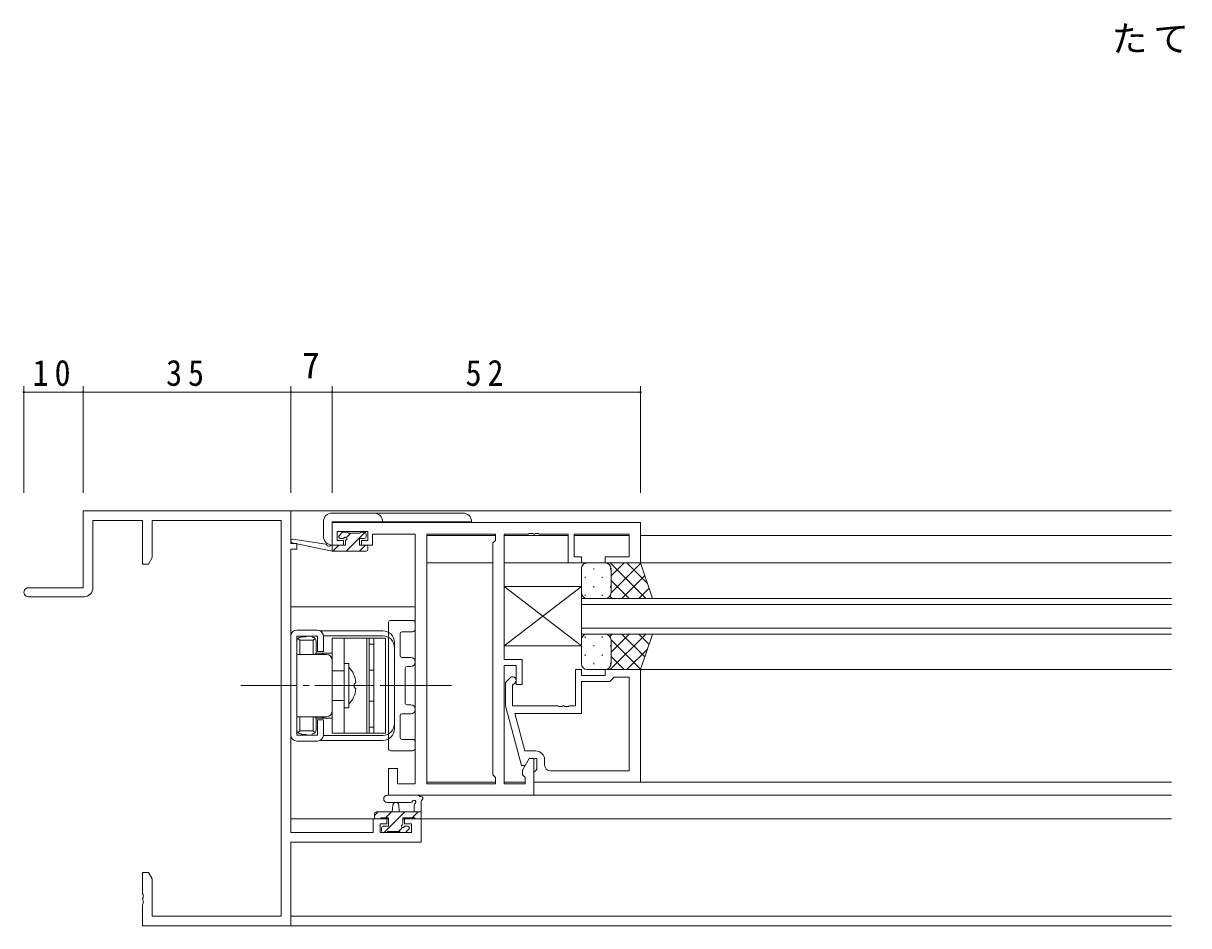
# Model space of a CAD drawing. Units: millimetres on the paper. Extents: x -397 to 397, y -282 to 282.
# Drawn here: x -29 to 167.5, y -155.7 to -3.5 of the extents above; entities that cross this region are included whole.
import ezdxf
from ezdxf.enums import TextEntityAlignment as Align

# ---------------------------------------------------------------- set-up
doc = ezdxf.new("R2010")
doc.units = ezdxf.units.MM
doc.linetypes.add('USER2', pattern=[13, 10, -1, 1, -1])
doc.linetypes.add('USER4', pattern=[4, 3, -1])
doc.layers.add('0-2_USER1', color=7, linetype='Continuous')
for name, color, linetype, lineweight in [('0-3_YKK_11', 7, 'Continuous', 18), ('0-4_YKK_12', 2, 'Continuous', 18), ('0-6_YKK_13', 4, 'Continuous', 18), ('0-7_YKK_D', 6, 'Continuous', 18)]:
    doc.layers.add(name, color=color, linetype=linetype, lineweight=lineweight)
doc.styles.add('ＭＳ ゴシック', font='')
doc.styles.get('ＭＳ ゴシック').set_extended_font_data('MS Gothic')

msp = doc.modelspace()

# ---------------------------------------------------------------- linework, layer by layer
at = {"layer": '0-3_YKK_11'}
for p, q in [((-18.88, -85.7), (16.12, -85.7)), ((-18.88, -98.7), (-18.88, -85.7)), ((16.12, -85.7), (16.12, -91.2)), ((-17.25, -87.33), (-17.25, -98.7)), ((-8.88, -87.33), (-17.25, -87.33)), ((-8.88, -94.7), (-8.88, -87.33)), ((-7.25, -87.33), (-7.25, -93.609)), ((14.49, -87.33), (-7.25, -87.33)), ((14.49, -154.07), (14.49, -87.33)), ((23.12, -91.5), (23.12, -87.7)), ((23.12, -87.7), (75.12, -87.7)), ((75.12, -87.7), (75.12, -94.5)), ((23.92, -89.2), (23.92, -90.7)), ((29.12, -89.2), (23.92, -89.2)), ((29.12, -90.7), (29.12, -89.2)), ((29.92, -89.63), (29.92, -90.43)), ((37.12, -89.63), (29.92, -89.63)), ((37.12, -131.77), (37.12, -89.63)), ((39.05, -131.77), (39.05, -89.63)), ((39.05, -89.63), (50.62, -89.63)), ((39.05, -131.77), (39.05, -89.63)), ((50.62, -89.63), (50.62, -90.7)), ((52.12, -89.63), (52.12, -110.8)), ((56.162, -89.63), (52.12, -89.63)), ((56.345, -89.51), (56.162, -89.63)), ((56.895, -89.51), (56.345, -89.51)), ((57.078, -89.63), (56.895, -89.51)), ((57.162, -89.63), (57.078, -89.63)), ((57.345, -89.51), (57.162, -89.63)), ((57.895, -89.51), (57.345, -89.51)), ((58.078, -89.63), (57.895, -89.51)), ((62.92, -89.63), (58.078, -89.63)), ((62.92, -94.5), (62.92, -89.63)), ((63.92, -89.63), (63.92, -93.5)), ((73.19, -89.63), (63.92, -89.63)), ((73.19, -93.5), (73.19, -89.63)), ((16.12, -91.2), (17.12, -91.2)), ((16.12, -92.2), (16.12, -139.97)), ((17.12, -92.2), (16.12, -92.2)), ((17.12, -91.2), (17.12, -92.2)), ((25.02, -91.5), (23.12, -91.5)), ((23.92, -90.7), (25.02, -90.7)), ((25.02, -90.7), (25.02, -91.5)), ((28.02, -90.7), (29.12, -90.7)), ((28.02, -91.5), (28.02, -90.7)), ((29.92, -91.5), (28.02, -91.5)), ((29.92, -90.43), (29.92, -91.5)), ((50.62, -90.7), (50.19, -91.13)), ((50.19, -91.13), (50.19, -130.27)), ((-7.25, -93.609), (-7.88, -94.7)), ((63.92, -93.5), (65.12, -93.5)), ((65.12, -93.5), (65.12, -94.5)), ((69.12, -93.5), (73.19, -93.5)), ((69.12, -94.5), (69.12, -93.5)), ((-7.88, -94.7), (-8.88, -94.7)), ((65.12, -94.5), (62.92, -94.5)), ((75.12, -94.5), (69.12, -94.5)), ((-28.13, -98.7), (-18.88, -98.7)), ((-18.75, -100.2), (-28.13, -100.2)), ((52.12, -110.8), (55.12, -110.8)), ((52.12, -111.8), (52.12, -131.77)), ((54.12, -111.8), (52.12, -111.8)), ((54.12, -115), (54.12, -111.8)), ((55.12, -110.8), (55.12, -115)), ((53.096, -113.876), (52.32, -114.651)), ((64.12, -112.5), (64.12, -118.6)), ((65.12, -112.5), (64.12, -112.5)), ((65.12, -113.5), (65.12, -112.5)), ((69.12, -113.5), (65.12, -113.5)), ((69.12, -112.5), (69.12, -113.5)), ((75.12, -112.5), (69.12, -112.5)), ((70.42, -114), (70.62, -113.8)), ((70.62, -113.8), (73.19, -113.8)), ((73.19, -113.8), (73.19, -129.57)), ((73.19, -113.8), (73.19, -129.57)), ((75.12, -131.5), (75.12, -112.5)), ((52.32, -114.651), (52.32, -118.597)), ((53.52, -115.149), (53.944, -114.724)), ((53.52, -118.6), (53.52, -115.149)), ((55.12, -115), (54.12, -115)), ((65.12, -114.5), (69.92, -114.5)), ((65.12, -119.9), (65.12, -114.5)), ((69.92, -114.5), (70.42, -114)), ((52.32, -118.597), (55.027, -128.7)), ((61.162, -118.6), (53.52, -118.6)), ((61.345, -118.72), (61.162, -118.6)), ((61.895, -118.72), (61.345, -118.72)), ((62.078, -118.6), (61.895, -118.72)), ((62.162, -118.6), (62.078, -118.6)), ((62.345, -118.72), (62.162, -118.6)), ((62.895, -118.72), (62.345, -118.72)), ((63.078, -118.6), (62.895, -118.72)), ((64.12, -118.6), (63.078, -118.6)), ((53.911, -119.9), (65.12, -119.9)), ((55.599, -126.2), (53.911, -119.9)), ((55.19, -129.457), (56.32, -127.5)), ((57.42, -126.2), (55.599, -126.2)), ((55.627, -128.7), (56.32, -127.5)), ((56.32, -127.5), (57.12, -127.5)), ((56.32, -127.5), (57.62, -127.5)), ((57.12, -127.5), (57.12, -133.7)), ((57.62, -127.5), (57.62, -129.3)), ((58.92, -128.57), (58.92, -127.7)), ((32.62, -129.2), (34.12, -129.2)), ((32.62, -133.7), (32.62, -129.2)), ((34.12, -129.2), (34.12, -131.77)), ((55.027, -128.7), (55.627, -128.7)), ((55.19, -130.27), (55.19, -129.457)), ((57.42, -129.5), (57.12, -129.8)), ((57.62, -129.3), (57.42, -129.5)), ((73.19, -129.57), (59.92, -129.57)), ((50.19, -130.27), (50.62, -130.7)), ((50.62, -130.7), (50.62, -131.77)), ((55.62, -130.7), (55.19, -130.27)), ((55.62, -131.77), (55.62, -130.7)), ((57.12, -129.8), (57.12, -131.5)), ((57.12, -131.5), (75.12, -131.5)), ((34.12, -131.77), (37.12, -131.77)), ((50.62, -131.77), (39.05, -131.77)), ((52.12, -131.77), (55.62, -131.77)), ((57.12, -133.7), (32.62, -133.7)), ((30.02, -137.7), (32.32, -137.7)), ((30.02, -139.97), (30.02, -137.7)), ((31.22, -138.5), (31.22, -139.97)), ((32.32, -138.5), (31.22, -138.5)), ((32.32, -137.7), (32.32, -138.5)), ((35.32, -137.7), (38.12, -137.7)), ((35.32, -138.5), (35.32, -137.7)), ((36.49, -138.5), (35.32, -138.5)), ((36.49, -139.97), (36.49, -138.5)), ((38.12, -137.7), (38.12, -141.6)), ((16.12, -139.97), (30.02, -139.97)), ((31.22, -139.97), (36.49, -139.97)), ((16.12, -141.6), (16.12, -155.7)), ((38.12, -141.6), (16.12, -141.6)), ((-8.88, -146.7), (-7.88, -146.7)), ((-8.88, -150.242), (-8.88, -146.7)), ((-7.88, -146.7), (-7.25, -147.791)), ((-7.25, -147.791), (-7.25, -154.07)), ((-8.76, -150.425), (-8.88, -150.242)), ((-8.88, -151.158), (-8.76, -150.975)), ((-8.88, -151.242), (-8.88, -151.158)), ((-8.76, -151.425), (-8.88, -151.242)), ((-8.76, -150.975), (-8.76, -150.425)), ((-8.88, -152.158), (-8.76, -151.975)), ((-8.88, -155.7), (-8.88, -152.158)), ((-8.76, -151.975), (-8.76, -151.425)), ((-7.25, -154.07), (14.49, -154.07)), ((16.12, -155.7), (-8.88, -155.7))]:
    msp.add_line(p, q, dxfattribs=at)
for centre, radius, start, end in [((-28.13, -99.45), 0.75, 89.99999, 270.00001), ((-18.75, -98.7), 1.5, 270.00001, 359.99999), ((53.52, -114.3), 0.6, 314.99999, 135.00001), ((57.42, -127.7), 1.5, 0.00001, 89.99999), ((59.92, -128.57), 1, 180.00001, 269.99999)]:
    msp.add_arc(centre, radius, start, end, dxfattribs=at)
at = {"layer": '0-4_YKK_12'}
for p, q in [((15.82, -85.7), (164.62, -85.7)), ((50.618, -89.9), (39.051, -89.9)), ((62.918, -89.9), (52.121, -89.9)), ((73.188, -89.9), (63.921, -89.9)), ((75.12, -89.9), (164.62, -89.9)), ((50.19, -94.5), (39.05, -94.5)), ((52.12, -94.5), (164.62, -94.501)), ((16.12, -101.9), (37.12, -101.9)), ((65.12, -100.5), (164.62, -100.5)), ((65.12, -106.5), (65.12, -100.5)), ((65.12, -101.5), (164.62, -101.5)), ((65.12, -105.5), (164.62, -105.5)), ((65.12, -106.5), (164.62, -106.5)), ((74.62, -112.5), (164.62, -112.5)), ((50.618, -131.5), (39.051, -131.5)), ((55.618, -131.5), (52.121, -131.5)), ((57.12, -131.5), (164.62, -131.5)), ((56.82, -133.7), (164.62, -133.7)), ((16.12, -137.7), (32.62, -137.7)), ((35.02, -137.7), (164.62, -137.7)), ((16.12, -154.07), (164.62, -154.07)), ((15.82, -155.7), (164.62, -155.7))]:
    msp.add_line(p, q, dxfattribs=at)
at = {"layer": '0-6_YKK_13'}
for p, q in [((45.118, -86.08), (23.118, -86.08)), ((21.618, -87.58), (21.618, -89.98)), ((23.118, -87.58), (46.618, -87.58)), ((23.118, -91.48), (23.118, -87.58)), ((24.808, -89.388), (24.308, -89.888)), ((24.52, -90.4), (24.859, -90.4)), ((25.62, -89.3), (25.02, -89.3)), ((28.639, -89.325), (25.464, -92.5)), ((26.219, -89.5), (25.496, -90.223)), ((27.82, -89.5), (25.82, -89.5)), ((27.72, -90.4), (28.52, -90.4)), ((27.72, -91.5), (27.72, -90.4)), ((28.52, -89.3), (28.02, -89.3)), ((28.82, -90.1), (28.82, -89.6)), ((23.122, -92.5), (16.361, -91.094)), ((22.008, -91.327), (16.466, -90.503)), ((23.122, -91.5), (23.035, -91.486)), ((23.122, -92.5), (23.122, -91.5)), ((25.32, -91.5), (23.122, -91.5)), ((24.219, -91.5), (23.219, -92.5)), ((25.32, -90.861), (25.32, -91.5)), ((28.709, -91.5), (27.709, -92.5)), ((28.82, -91.5), (27.72, -91.5)), ((29.12, -92.2), (29.12, -91.8)), ((28.82, -92.5), (23.122, -92.5)), ((65.12, -99.5), (65.12, -95.5)), ((66.12, -94.5), (69.12, -94.5)), ((67.2, -95.42), (67.2, -95.62)), ((75.12, -94.5), (69.12, -94.5)), ((69.433, -94.55), (69.483, -94.5)), ((69.988, -94.5), (75.988, -100.5)), ((70.03, -95.42), (70.03, -95.62)), ((70.12, -96.692), (72.312, -94.5)), ((70.12, -99.52), (75.125, -94.515)), ((70.12, -95.5), (70.12, -99.5)), ((70.12, -95.5), (70.12, -99.5)), ((72.816, -94.5), (76.271, -97.955)), ((77.12, -100.5), (75.12, -94.5)), ((65.785, -96.835), (65.785, -97.035)), ((68.615, -96.835), (68.615, -97.035)), ((70.12, -97.46), (73.16, -100.5)), ((71.968, -100.5), (75.832, -96.636)), ((65.12, -98.5), (52.12, -98.5)), ((52.12, -98.5), (52.12, -108.5)), ((65.12, -98.5), (52.12, -108.5)), ((65.12, -108.5), (52.12, -98.5)), ((65.12, -98.5), (65.12, -108.5)), ((65.785, -99.865), (65.785, -100.065)), ((67.2, -98.45), (67.2, -98.65)), ((68.615, -99.865), (68.615, -100.065)), ((69.925, -100.093), (70.331, -100.5)), ((70.03, -98.45), (70.03, -98.65)), ((74.797, -100.5), (76.539, -98.758)), ((69.12, -100.5), (66.12, -100.5)), ((69.12, -100.5), (77.12, -100.5)), ((69.14, -100.5), (69.14, -100.5)), ((17.12, -105.85), (20.62, -105.85)), ((31.62, -105.95), (21.056, -105.95)), ((32.62, -104.5), (32.62, -125.9)), ((36.62, -104.2), (32.92, -104.2)), ((37.12, -105.63), (37.12, -104.7)), ((16.12, -123.55), (16.12, -106.85)), ((20.62, -106.85), (17.12, -106.85)), ((17.12, -123.55), (17.12, -106.85)), ((17.12, -122.65), (17.12, -107.75)), ((17.62, -107.55), (17.325, -107.255)), ((19.92, -107.55), (17.62, -107.55)), ((17.62, -107.55), (17.62, -109.95)), ((17.82, -107.05), (17.92, -107.05)), ((17.92, -106.95), (18.72, -106.95)), ((17.92, -107.05), (17.92, -106.95)), ((18.72, -106.85), (18.72, -106.95)), ((18.72, -106.85), (19.72, -106.85)), ((19.72, -106.85), (19.72, -107.05)), ((19.92, -107.55), (20.215, -107.255)), ((19.92, -109.95), (19.92, -107.55)), ((20.42, -109.7), (20.42, -107.75)), ((20.62, -106.85), (20.62, -109.45)), ((31.62, -106.8), (21.608, -106.8)), ((21.62, -109.45), (21.62, -106.85)), ((23.12, -107.2), (29.32, -107.2)), ((23.12, -123.2), (23.12, -107.2)), ((25.12, -123.2), (25.12, -107.2)), ((28.92, -123.2), (28.92, -107.2)), ((28.92, -107.2), (32.12, -107.2)), ((29.32, -107.2), (29.32, -123.2)), ((30.12, -123.2), (30.12, -107.2)), ((32.12, -107.2), (32.12, -123.2)), ((33.62, -107.95), (33.62, -122.45)), ((34.55, -110.15), (34.55, -106.43)), ((34.85, -106.13), (36.62, -106.13)), ((65.12, -107.5), (65.12, -111.5)), ((65.785, -107.135), (65.785, -106.935)), ((69.12, -106.5), (66.12, -106.5)), ((68.615, -107.135), (68.615, -106.935)), ((69.12, -106.5), (77.12, -106.5)), ((69.14, -106.5), (69.14, -106.5)), ((69.925, -106.907), (70.331, -106.5)), ((69.988, -112.5), (75.988, -106.5)), ((70.12, -109.54), (73.16, -106.5)), ((70.12, -107.48), (75.125, -112.485)), ((70.12, -111.5), (70.12, -107.5)), ((70.12, -111.5), (70.12, -107.5)), ((71.968, -106.5), (75.832, -110.364)), ((74.797, -106.5), (76.539, -108.242)), ((77.12, -106.5), (75.12, -112.5)), ((22.12, -109.95), (17.12, -109.95)), ((20.42, -109.7), (20.17, -109.95)), ((20.42, -109.7), (23.12, -109.7)), ((21.62, -109.45), (20.62, -109.45)), ((21.62, -109.7), (21.37, -109.95)), ((21.62, -109.7), (21.62, -109.95)), ((29.32, -108.2), (30.12, -108.2)), ((29.32, -122.2), (29.32, -108.2)), ((30.12, -108.2), (30.12, -122.2)), ((52.12, -108.5), (65.12, -108.5)), ((65.785, -110.165), (65.785, -109.965)), ((67.2, -108.55), (67.2, -108.35)), ((68.615, -110.165), (68.615, -109.965)), ((70.03, -108.55), (70.03, -108.35)), ((72.816, -112.5), (76.271, -109.045)), ((23.12, -110.95), (23.12, -119.45)), ((25.115, -111.45), (25.92, -111.45)), ((25.12, -112.7), (25.12, -111.45)), ((25.92, -111.45), (25.92, -118.95)), ((36.37, -110.45), (34.85, -110.45)), ((35.72, -111.95), (36.37, -111.95)), ((67.2, -111.58), (67.2, -111.38)), ((70.03, -111.58), (70.03, -111.38)), ((70.12, -110.308), (72.312, -112.5)), ((35.42, -118.15), (35.42, -112.25)), ((66.12, -112.5), (69.12, -112.5)), ((75.12, -112.5), (69.12, -112.5)), ((69.433, -112.45), (69.483, -112.5)), ((27.117, -114.653), (26.82, -114.95)), ((33.62, -115.2), (32.12, -115.2)), ((25.12, -118.95), (25.12, -117.7)), ((25.92, -118.95), (25.115, -118.95)), ((36.37, -118.45), (35.72, -118.45)), ((22.12, -120.45), (17.12, -120.45)), ((17.62, -120.45), (17.62, -122.85)), ((19.92, -120.45), (19.92, -122.85)), ((20.42, -120.7), (20.17, -120.45)), ((20.42, -120.7), (23.12, -120.7)), ((20.42, -122.65), (20.42, -120.7)), ((20.62, -120.95), (20.62, -123.55)), ((21.62, -120.95), (20.62, -120.95)), ((21.37, -120.45), (21.62, -120.7)), ((21.62, -120.45), (21.62, -120.7)), ((21.62, -123.55), (21.62, -120.95)), ((34.55, -123.97), (34.55, -120.25)), ((34.85, -119.95), (36.37, -119.95)), ((20.62, -123.55), (17.12, -123.55)), ((17.62, -122.85), (17.325, -123.145)), ((19.92, -122.85), (17.62, -122.85)), ((17.82, -123.35), (17.92, -123.35)), ((17.92, -123.35), (17.92, -123.45)), ((17.92, -123.45), (18.72, -123.45)), ((18.72, -123.55), (18.72, -123.45)), ((18.72, -123.55), (19.72, -123.55)), ((19.72, -123.55), (19.72, -123.35)), ((19.92, -122.85), (20.215, -123.145)), ((31.62, -123.6), (21.608, -123.6)), ((29.32, -123.2), (23.12, -123.2)), ((32.12, -123.2), (28.92, -123.2)), ((30.12, -122.2), (29.32, -122.2)), ((20.62, -124.55), (17.12, -124.55)), ((31.62, -124.45), (21.056, -124.45)), ((36.62, -124.27), (34.85, -124.27)), ((37.12, -125.7), (37.12, -124.77)), ((32.92, -126.2), (36.62, -126.2)), ((32.392, -133.7), (37.554, -133.7)), ((32.392, -134.9), (36.353, -134.903)), ((33.22, -136.5), (33.322, -135.356)), ((34.42, -136.5), (34.318, -135.356)), ((36.92, -135.32), (36.92, -136.5)), ((38.12, -137.4), (38.12, -134.72)), ((30.22, -137.136), (30.856, -136.5)), ((30.22, -136.8), (30.22, -137.4)), ((38.12, -136.5), (30.52, -136.5)), ((31.32, -137.5), (32.62, -137.5)), ((31.846, -140), (35.346, -136.5)), ((32.101, -137.5), (33.101, -136.5)), ((32.62, -137.5), (32.62, -138.9)), ((35.02, -137.5), (37.02, -137.5)), ((35.02, -138.439), (35.02, -137.5)), ((36.591, -137.5), (37.591, -136.5)), ((30.52, -137.7), (31.12, -137.7)), ((31.42, -139.2), (31.42, -139.7)), ((32.62, -138.9), (31.72, -138.9)), ((34.291, -139.8), (34.951, -139.14)), ((35.82, -138.9), (35.481, -138.9)), ((35.532, -139.912), (36.032, -139.412)), ((37.22, -137.7), (37.82, -137.7)), ((31.72, -140), (32.22, -140)), ((32.42, -139.8), (34.52, -139.8)), ((34.72, -140), (35.32, -140))]:
    msp.add_line(p, q, dxfattribs=at)
at = {"layer": '0-6_YKK_13', "linetype": 'USER4'}
for p, q in [((25.12, -112.7), (23.12, -112.7)), ((29.32, -112.6), (30.12, -112.6)), ((25.12, -117.7), (23.12, -117.7)), ((29.32, -117.8), (30.12, -117.8))]:
    msp.add_line(p, q, dxfattribs=at)
at = {"layer": '0-6_YKK_13', "linetype": 'USER2'}
msp.add_line((43.2, -115.2), (7.711, -115.2), dxfattribs=at)
at = {"layer": '0-6_YKK_13'}
msp.add_lwpolyline([(27.117, -115.747), (26.82, -115.45), (26.82, -114.95)], dxfattribs=at)
for centre, radius, start, end in [((23.118, -87.58), 1.5, 90, 180), ((30.118, -87.58), 1.5, 0, 90), ((45.118, -87.58), 1.5, 0, 90), ((23.118, -89.98), 1.5, 180, 270), ((24.52, -90.1), 0.3, 135, 270), ((25.02, -89.6), 0.3, 90, 135), ((24.859, -90.1), 0.3, 270, 326.94427), ((25.32, -90.4), 0.25, 303.05573, 146.94427), ((25.62, -89.5), 0.2, 0, 90), ((28.02, -89.5), 0.2, 90, 180), ((28.52, -89.6), 0.3, 0, 90), ((28.52, -90.1), 0.3, 270, 0), ((16.422, -90.8), 0.3, 81.55064, 258.25019), ((21.964, -91.623), 0.3, 21.55064, 81.55064), ((22.522, -91.403), 0.3, 201.55064, 320.80246), ((22.987, -91.782), 0.3, 80.80246, 140.80246), ((25.62, -90.861), 0.3, 123.05573, 180), ((28.82, -91.8), 0.3, 0, 90), ((28.82, -92.2), 0.3, 270, 0), ((66.12, -95.5), 1, 89.9999, 179.9999), ((69.12, -95.5), 1, 359.9999, 89.9999), ((69.12, -95.5), 1, 359.9999, 89.9999), ((66.12, -99.5), 1, 179.9999, 269.9999), ((69.12, -99.5), 1, 269.9999, 359.9999), ((69.12, -99.5), 1, 269.9999, 359.9999), ((17.12, -106.85), 1, 90, 180), ((20.62, -106.85), 1, 0, 90), ((31.62, -107.95), 2, 0, 90), ((32.92, -104.5), 0.3, 90, 180), ((36.62, -104.7), 0.5, 0, 90), ((36.62, -105.63), 0.5, 270, 0), ((17.82, -107.75), 0.7, 90, 180), ((19.72, -107.75), 0.7, 0, 90), ((31.62, -108.8), 2, 0, 90), ((34.85, -106.43), 0.3, 90, 180), ((66.12, -107.5), 1, 90.0001, 180.0001), ((69.12, -107.5), 1, 0.0001, 90.0001), ((69.12, -107.5), 1, 0.0001, 90.0001), ((22.12, -110.95), 1, 0, 90), ((34.85, -110.15), 0.3, 180, 270), ((35.72, -112.25), 0.3, 90, 180), ((36.37, -111.2), 0.75, 270, 90), ((66.12, -111.5), 1, 180.0001, 270.0001), ((69.12, -111.5), 1, 270.0001, 0.0001), ((69.12, -111.5), 1, 270.0001, 0.0001), ((22.54, -115.2), 4.61, 6.81933, 42.84561), ((22.54, -115.2), 4.61, 317.15439, 353.18067), ((22.12, -119.45), 1, 270, 0), ((35.72, -118.15), 0.3, 180, 270), ((36.37, -119.2), 0.75, 270, 90), ((31.62, -121.6), 2, 270, 0), ((34.85, -120.25), 0.3, 90, 180), ((17.12, -123.55), 1, 180, 270), ((17.82, -122.65), 0.7, 180, 270), ((19.72, -122.65), 0.7, 270, 0), ((20.62, -123.55), 1, 270, 0), ((31.62, -122.45), 2, 270, 0), ((34.85, -123.97), 0.3, 180, 270), ((36.62, -124.77), 0.5, 0, 90), ((36.62, -125.7), 0.5, 270, 0), ((32.92, -125.9), 0.3, 180, 270), ((32.392, -134.3), 0.6, 89.95977, 269.95977), ((33.82, -135.4), 0.5, 5.09207, 174.90793), ((36.353, -134.603), 0.3, 269.95977, 340.81024), ((36.92, -134.8), 0.3, 300, 160.81024), ((37.22, -135.32), 0.3, 120, 180), ((37.554, -134), 0.3, 40.52878, 90), ((38.01, -133.61), 0.3, 220.52878, 280.52878), ((38.12, -134.2), 0.3, 300, 100.52878), ((38.42, -134.72), 0.3, 120, 180), ((30.52, -136.8), 0.3, 90, 180), ((30.52, -137.4), 0.3, 180, 270), ((31.12, -137.5), 0.2, 270, 0), ((37.22, -137.5), 0.2, 180, 270), ((37.82, -137.4), 0.3, 270, 0), ((31.72, -139.2), 0.3, 90, 180), ((35.02, -138.9), 0.25, 123.05573, 326.94427), ((34.72, -138.439), 0.3, 303.05573, 0), ((35.481, -139.2), 0.3, 90, 146.94427), ((35.82, -139.2), 0.3, 315, 90), ((31.72, -139.7), 0.3, 180, 270), ((32.22, -139.8), 0.2, 270, 0), ((34.72, -139.8), 0.2, 180, 270), ((35.32, -139.7), 0.3, 270, 315)]:
    msp.add_arc(centre, radius, start, end, dxfattribs=at)
at = {"layer": '0-7_YKK_D'}
for p, q in [((-28.88, -82.7), (-28.88, -64.7)), ((-18.88, -82.7), (-18.88, -64.7)), ((-18.88, -82.7), (-18.88, -64.7)), ((16.12, -82.7), (16.12, -64.7)), ((16.12, -82.7), (16.12, -64.7)), ((23.12, -82.7), (23.12, -64.7)), ((23.12, -82.7), (23.12, -64.7)), ((75.12, -82.7), (75.12, -64.7)), ((-18.88, -65.7), (-28.88, -65.7)), ((16.12, -65.7), (-18.88, -65.7)), ((16.12, -65.7), (23.12, -65.7)), ((23.12, -65.7), (75.12, -65.7))]:
    msp.add_line(p, q, dxfattribs=at)
for centre, start, end in [((-28.88, -65.7), 0, 180), ((-28.88, -65.7), 180, 0), ((-18.88, -65.7), 0, 180), ((-18.88, -65.7), 0, 180), ((-18.88, -65.7), 180, 0), ((-18.88, -65.7), 180, 0), ((16.12, -65.7), 0, 180), ((16.12, -65.7), 0, 180), ((16.12, -65.7), 180, 0), ((16.12, -65.7), 180, 0), ((23.12, -65.7), 0, 180), ((23.12, -65.7), 0, 180), ((23.12, -65.7), 180, 0), ((23.12, -65.7), 180, 0), ((75.12, -65.7), 0, 180), ((75.12, -65.7), 180, 0)]:
    msp.add_arc(centre, 0.106, start, end, dxfattribs=at)

# ---------------------------------------------------------------- texts
at = {"layer": '0-2_USER1', "insert": (154.549, -8.731), "char_height": 4.399, "attachment_point": 7, "style": 'ＭＳ ゴシック'}
msp.add_mtext('\\T1.17;たて骨', dxfattribs=at)
at = {"layer": '0-7_YKK_D', "color": 7, "style": 'ＭＳ ゴシック'}
msp.add_text('7', height=4.399, dxfattribs=at).set_placement((18.02, -64.7), align=Align.BOTTOM_LEFT)
at = {"layer": '0-7_YKK_D', "color": 7, "char_height": 4.399, "attachment_point": 7, "style": 'ＭＳ ゴシック'}
for s, insert in [('\\T1.37;\\W0.9;10', (-27.4, -64.7)), ('\\T1.37;\\W0.9;35', (-4.9, -64.7)), ('\\T1.37;\\W0.9;52', (45.6, -64.7))]:
    msp.add_mtext(s, dxfattribs=dict(at, insert=insert))

doc.saveas('drawing.dxf')
